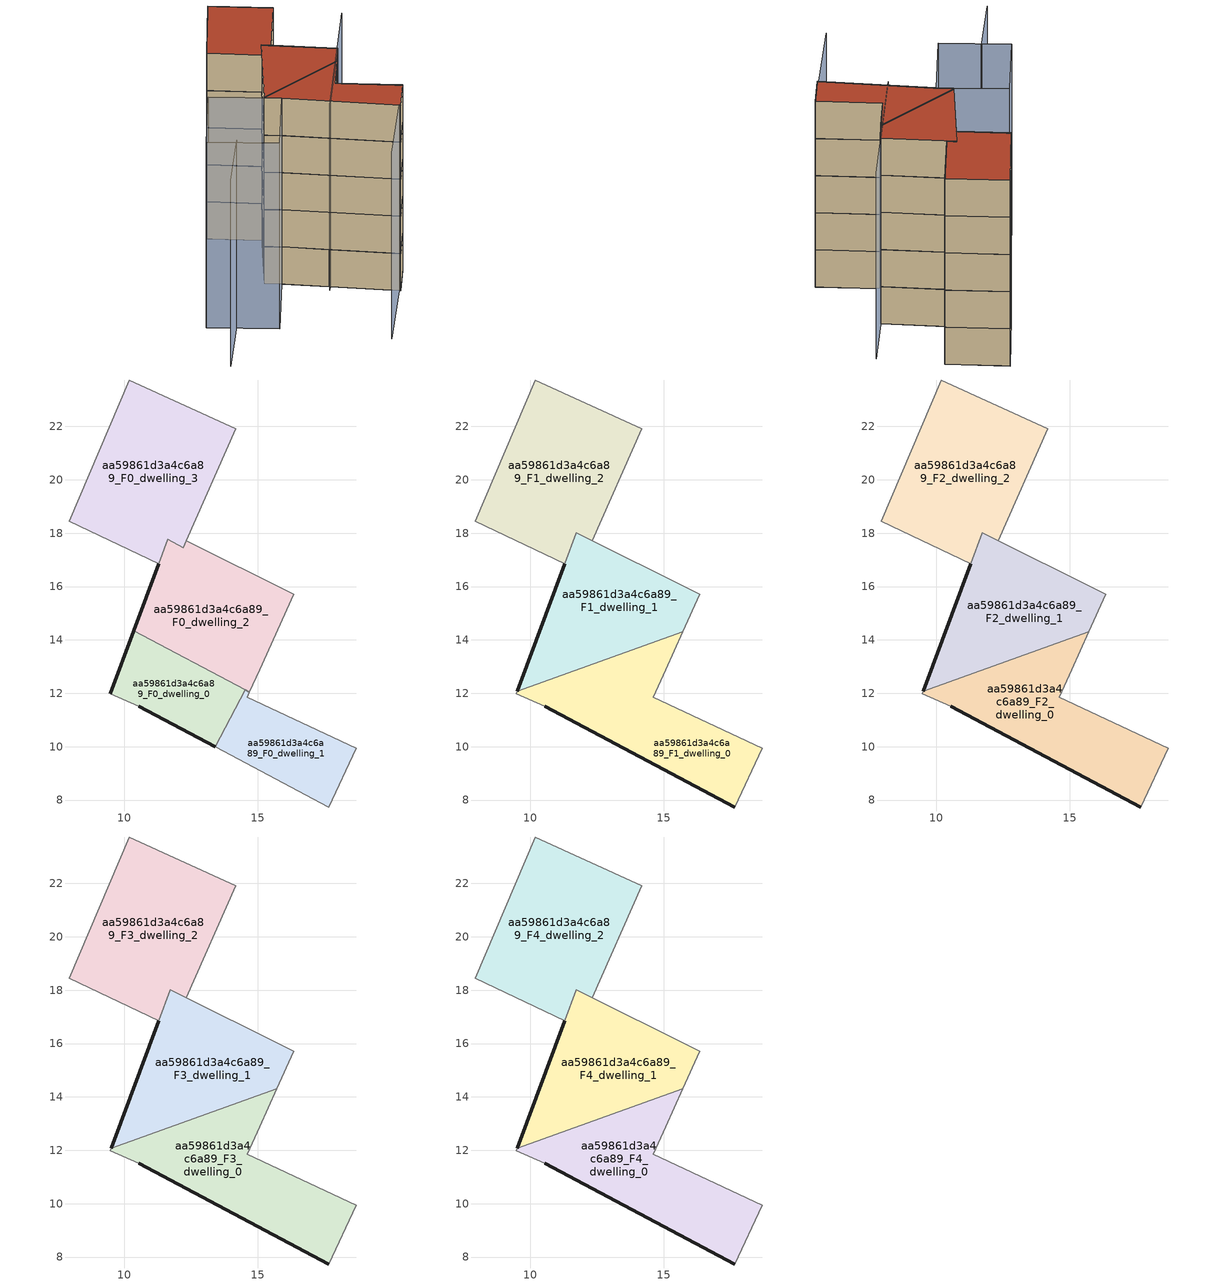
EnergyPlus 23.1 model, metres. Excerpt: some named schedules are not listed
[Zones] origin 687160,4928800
aa59861d3a4c6a89_F0_dwelling_0
 floor ground (EU_floor_Construction): 13.4,10 14.53,12.12 10.35,14.34 9.48,11.98 10.54,11.51 z0
 wall outside (EU_wall_Construction): 13.4,10 10.54,11.51 / 9.48,11.98 10.35,14.34 z0:3
 wall to aa59861d3a4c6a89_F0_dwelling_1 (EU_wall_Construction): 14.53,12.12 13.4,10 z0:3
 wall adiabatic (EU_wall_Construction): 10.54,11.51 9.48,11.98 z0:3
 wall to aa59861d3a4c6a89_F0_dwelling_2 (EU_wall_Construction): 10.35,14.34 14.53,12.12 z0:3
aa59861d3a4c6a89_F0_dwelling_1
 floor ground (EU_floor_Construction): 17.65,7.74 18.69,9.95 14.6,11.86 14.69,12.04 14.53,12.12 13.4,10 z0
 wall adiabatic (EU_wall_Construction): 14.69,12.04 14.6,11.86 18.69,9.95 17.65,7.74 13.4,10 z0:3
 wall to aa59861d3a4c6a89_F0_dwelling_2 (EU_wall_Construction): 14.53,12.12 14.69,12.04 z0:3
aa59861d3a4c6a89_F0_dwelling_2
 floor ground (EU_floor_Construction): 15.07,12.89 16.34,15.71 12.32,17.72 12.21,17.46 11.62,17.77 10.35,14.34 14.69,12.04 z0
 wall outside (EU_wall_Construction): 10.35,14.34 11.29,16.86 z0:3
 wall adiabatic (EU_wall_Construction): 12.32,17.72 16.34,15.71 15.07,12.89 14.69,12.04 / 11.63,17.77 12.21,17.46 z0:3
 wall to aa59861d3a4c6a89_F0_dwelling_3 (EU_wall_Construction): 11.29,16.86 11.62,17.77 / 12.21,17.46 12.32,17.72 z0:3
aa59861d3a4c6a89_F0_dwelling_3
 floor ground (EU_floor_Construction): 12.33,17.72 14.16,21.91 10.18,23.74 7.93,18.46 11.29,16.86 11.62,17.77 12.21,17.46 z0
 wall adiabatic (EU_wall_Construction): 12.21,17.46 11.62,17.77 / 11.29,16.86 7.93,18.46 10.18,23.74 14.16,21.91 12.33,17.72 z0:3
aa59861d3a4c6a89_F1_dwelling_0
 floor to aa59861d3a4c6a89_F0_dwelling_0 (EU_floor_Construction): 13.4,10 14.53,12.12 12.56,13.17 9.51,12.07 9.48,11.98 10.54,11.51 z3
 floor to aa59861d3a4c6a89_F0_dwelling_1 (EU_floor_Construction): 17.65,7.74 18.69,9.95 14.6,11.86 14.69,12.04 14.53,12.12 13.4,10 z3
 floor to aa59861d3a4c6a89_F0_dwelling_2 (EU_floor_Construction): 14.69,12.04 15.07,12.89 15.71,14.31 12.56,13.17 z3
 wall outside (EU_wall_Construction): 17.65,7.74 10.54,11.51 z3:6
 wall adiabatic (EU_wall_Construction): 10.54,11.51 9.48,11.98 9.51,12.07 / 15.71,14.31 15.07,12.89 14.6,11.86 18.69,9.95 17.65,7.74 z3:6
 wall to aa59861d3a4c6a89_F1_dwelling_1 (EU_wall_Construction): 9.51,12.07 15.71,14.31 z3:6
aa59861d3a4c6a89_F1_dwelling_1
 floor to aa59861d3a4c6a89_F0_dwelling_2 (EU_floor_Construction): 15.71,14.31 16.34,15.71 12.32,17.72 12.21,17.46 11.63,17.77 10.45,14.61 10.35,14.34 12.56,13.17 z3
 floor to aa59861d3a4c6a89_F0_dwelling_0 (EU_floor_Construction): 12.56,13.17 10.35,14.34 9.51,12.07 z3
 floor to aa59861d3a4c6a89_F0_dwelling_3 (EU_floor_Construction): 12.21,17.46 12.32,17.72 11.72,18.02 11.3,16.9 11.62,17.77 z3
 floor adiabatic (EU_floor_Construction): 10.45,14.61 11.63,17.77 12.21,17.46 12.32,17.72 12.21,17.46 11.62,17.77 z3
 wall outside (EU_wall_Construction): 9.51,12.07 11.29,16.86 z3:6
 wall to aa59861d3a4c6a89_F1_dwelling_2 (EU_wall_Construction): 11.29,16.86 11.72,18.02 z3:6
 wall adiabatic (EU_wall_Construction): 11.72,18.02 16.34,15.71 15.71,14.31 z3:6
aa59861d3a4c6a89_F1_dwelling_2
 floor to aa59861d3a4c6a89_F0_dwelling_3 (EU_floor_Construction): 12.32,17.72 14.16,21.91 10.18,23.74 7.93,18.46 11.29,16.86 11.72,18.02 z3
 wall adiabatic (EU_wall_Construction): 11.29,16.86 7.93,18.46 10.18,23.74 14.16,21.91 12.32,17.72 11.72,18.02 z3:6
aa59861d3a4c6a89_F2_dwelling_0
 floor to aa59861d3a4c6a89_F1_dwelling_0 (EU_floor_Construction): 17.65,7.74 18.69,9.95 14.6,11.86 15.07,12.89 15.71,14.31 9.51,12.07 9.48,11.98 10.54,11.51 z6
 wall outside (EU_wall_Construction): 17.65,7.74 10.54,11.51 z6:9
 wall adiabatic (EU_wall_Construction): 10.54,11.51 9.48,11.98 9.51,12.07 / 15.71,14.31 15.07,12.89 14.6,11.86 18.69,9.95 17.65,7.74 z6:9
 wall to aa59861d3a4c6a89_F2_dwelling_1 (EU_wall_Construction): 9.51,12.07 15.71,14.31 z6:9
aa59861d3a4c6a89_F2_dwelling_1
 floor to aa59861d3a4c6a89_F1_dwelling_1 (EU_floor_Construction): 15.71,14.31 16.34,15.71 11.72,18.02 9.51,12.07 z6
 wall outside (EU_wall_Construction): 9.51,12.07 11.29,16.86 z6:9
 wall to aa59861d3a4c6a89_F2_dwelling_2 (EU_wall_Construction): 11.29,16.86 11.72,18.02 z6:9
 wall adiabatic (EU_wall_Construction): 11.72,18.02 16.34,15.71 15.71,14.31 z6:9
aa59861d3a4c6a89_F2_dwelling_2
 floor to aa59861d3a4c6a89_F1_dwelling_2 (EU_floor_Construction): 12.32,17.72 14.16,21.91 10.18,23.74 7.93,18.46 11.29,16.86 11.72,18.02 z6
 wall adiabatic (EU_wall_Construction): 11.29,16.86 7.93,18.46 10.18,23.74 14.16,21.91 12.32,17.72 11.72,18.02 z6:9
aa59861d3a4c6a89_F3_dwelling_0
 floor to aa59861d3a4c6a89_F2_dwelling_0 (EU_floor_Construction): 17.65,7.74 18.69,9.95 14.6,11.86 15.07,12.89 15.71,14.31 9.51,12.07 9.48,11.98 10.54,11.51 z9
 wall outside (EU_wall_Construction): 17.65,7.74 10.54,11.51 z9:12
 wall adiabatic (EU_wall_Construction): 10.54,11.51 9.48,11.98 9.51,12.07 / 15.71,14.31 15.07,12.89 14.6,11.86 18.69,9.95 17.65,7.74 z9:12
 wall to aa59861d3a4c6a89_F3_dwelling_1 (EU_wall_Construction): 9.51,12.07 15.71,14.31 z9:12
aa59861d3a4c6a89_F3_dwelling_1
 floor to aa59861d3a4c6a89_F2_dwelling_1 (EU_floor_Construction): 15.71,14.31 16.34,15.71 11.72,18.02 9.51,12.07 z9
 wall outside (EU_wall_Construction): 9.51,12.07 11.29,16.86 z9:12
 wall to aa59861d3a4c6a89_F3_dwelling_2 (EU_wall_Construction): 11.29,16.86 11.72,18.02 z9:12
 wall adiabatic (EU_wall_Construction): 11.72,18.02 16.34,15.71 15.71,14.31 z9:12
aa59861d3a4c6a89_F3_dwelling_2
 floor to aa59861d3a4c6a89_F2_dwelling_2 (EU_floor_Construction): 12.32,17.72 14.16,21.91 10.18,23.74 7.93,18.46 11.29,16.86 11.72,18.02 z9
 wall adiabatic (EU_wall_Construction): 11.29,16.86 7.93,18.46 10.18,23.74 14.16,21.91 12.32,17.72 11.72,18.02 z9:12
aa59861d3a4c6a89_F4_dwelling_0
 floor to aa59861d3a4c6a89_F3_dwelling_0 (EU_floor_Construction): 17.65,7.74 18.69,9.95 14.6,11.86 15.07,12.89 15.71,14.31 9.51,12.07 9.48,11.98 10.54,11.51 z12
 wall outside (EU_wall_Construction): 17.65,7.74 10.54,11.51 z12:15
 wall adiabatic (EU_wall_Construction): 10.54,11.51 9.48,11.98 9.51,12.07 / 15.71,14.31 15.07,12.89 14.6,11.86 18.69,9.95 17.65,7.74 z12:15
 wall to aa59861d3a4c6a89_F4_dwelling_1 (EU_wall_Construction): 9.51,12.07 15.71,14.31 z12:15
 roof outside (EU_roof_Construction): 15.71,14.31 15.07,12.89 14.6,11.86 18.69,9.95 17.65,7.74 10.54,11.51 9.48,11.98 9.51,12.07 z15
aa59861d3a4c6a89_F4_dwelling_1
 floor to aa59861d3a4c6a89_F3_dwelling_1 (EU_floor_Construction): 15.71,14.31 16.34,15.71 11.72,18.02 9.51,12.07 z12
 wall outside (EU_wall_Construction): 9.51,12.07 11.29,16.86 z12:15
 wall to aa59861d3a4c6a89_F4_dwelling_2 (EU_wall_Construction): 11.29,16.86 11.72,18.02 z12:15
 wall adiabatic (EU_wall_Construction): 11.72,18.02 16.34,15.71 15.71,14.31 z12:15
 roof outside (EU_roof_Construction): 16.34,15.71 15.71,14.31 9.51,12.07 11.72,18.02 z15
aa59861d3a4c6a89_F4_dwelling_2
 floor to aa59861d3a4c6a89_F3_dwelling_2 (EU_floor_Construction): 12.32,17.72 14.16,21.91 10.18,23.74 7.93,18.46 11.29,16.86 11.72,18.02 z12
 wall adiabatic (EU_wall_Construction): 11.29,16.86 7.93,18.46 10.18,23.74 14.16,21.91 12.32,17.72 11.72,18.02 z12:15
 roof outside (EU_roof_Construction): 14.16,21.91 12.32,17.72 11.72,18.02 11.29,16.86 7.93,18.46 10.18,23.74 z15
shading: 3.63,3.61 5.84,7.93 / 14.91,2.61 17.57,7.8 / 13.28,9.58 18.18,19.51 / 10.55,11.52 8.39,6.53 / 8.39,6.53 3.87,8.49 / 3.87,8.49 6.02,13.48 / 6.02,13.48 10.55,11.52 z0:15
[Building]
EU S2 Campaign: North Axis=0; Terrain=City; Solar Distribution=FullExterior
[Site:Location]
Bologna: Latitude=44.5; Longitude=11.25; Time Zone=1; Elevation=37
[SizingPeriod:WeatherFileDays]
AnnualSizingPeriod: Begin Month=1; Begin Day of Month=1; End Month=12; End Day of Month=31; Day of Week for Start Day=Monday; Use Weather File Daylight Saving Period=No; Use Weather File Rain and Snow Indicators=No
[MATERIAL]
EU_InternalMass_Material: Roughness=MediumRough; Thickness=0.1; Conductivity=1; Density=1800; Specific Heat=900; Thermal Absorptance=0.9; Solar Absorptance=0.7; Visible Absorptance=0.7
[MATERIAL:NOMASS] Roughness=MediumRough; Thermal Absorptance=0.9; Solar Absorptance=0.7; Visible Absorptance=0.7
Name | Thermal Resistance
EU_wall_NoMass | 0.905828
EU_roof_NoMass | 0.37593
EU_floor_NoMass | 0.67114
[CONSTRUCTION]
EU_wall_Construction: EU_wall_NoMass
EU_roof_Construction: EU_roof_NoMass
EU_floor_Construction: EU_floor_NoMass
EU_InternalMass_Construction: EU_InternalMass_Material
[ZONE] Type=1; Multiplier=1; Ceiling Height=autocalculate; Floor Area=autocalculate; Part of Total Floor Area=Yes
Name | Volume
aa59861d3a4c6a89_F0_dwelling_0 | 33.2124
aa59861d3a4c6a89_F1_dwelling_0; aa59861d3a4c6a89_F2_dwelling_0; aa59861d3a4c6a89_F3_dwelling_0; aa59861d3a4c6a89_F4_dwelling_0 | 66.4102
aa59861d3a4c6a89_F0_dwelling_1 | 33.241
aa59861d3a4c6a89_F1_dwelling_1; aa59861d3a4c6a89_F2_dwelling_1; aa59861d3a4c6a89_F3_dwelling_1; aa59861d3a4c6a89_F4_dwelling_1 | 59.9106
aa59861d3a4c6a89_F0_dwelling_2 | 59.3225
aa59861d3a4c6a89_F1_dwelling_2; aa59861d3a4c6a89_F2_dwelling_2; aa59861d3a4c6a89_F3_dwelling_2; aa59861d3a4c6a89_F4_dwelling_2 | 72.9331
aa59861d3a4c6a89_F0_dwelling_3 | 73.4802
[INTERNALMASS] Construction=EU_InternalMass_Construction
Name | Zone or ZoneList | Surface Area
aa59861d3a4c6a89_F0_dwelling_0_EU_InternalMass | aa59861d3a4c6a89_F0_dwelling_0 | 11.0711
aa59861d3a4c6a89_F0_dwelling_1_EU_InternalMass | aa59861d3a4c6a89_F0_dwelling_1 | 11.0802
aa59861d3a4c6a89_F0_dwelling_2_EU_InternalMass | aa59861d3a4c6a89_F0_dwelling_2 | 19.7744
aa59861d3a4c6a89_F0_dwelling_3_EU_InternalMass | aa59861d3a4c6a89_F0_dwelling_3 | 24.4923
aa59861d3a4c6a89_F1_dwelling_0_EU_InternalMass | aa59861d3a4c6a89_F1_dwelling_0 | 22.1369
aa59861d3a4c6a89_F1_dwelling_1_EU_InternalMass | aa59861d3a4c6a89_F1_dwelling_1 | 19.9707
aa59861d3a4c6a89_F1_dwelling_2_EU_InternalMass | aa59861d3a4c6a89_F1_dwelling_2 | 24.3096
aa59861d3a4c6a89_F2_dwelling_0_EU_InternalMass | aa59861d3a4c6a89_F2_dwelling_0 | 22.1369
aa59861d3a4c6a89_F2_dwelling_1_EU_InternalMass | aa59861d3a4c6a89_F2_dwelling_1 | 19.9707
aa59861d3a4c6a89_F2_dwelling_2_EU_InternalMass | aa59861d3a4c6a89_F2_dwelling_2 | 24.3096
aa59861d3a4c6a89_F3_dwelling_0_EU_InternalMass | aa59861d3a4c6a89_F3_dwelling_0 | 22.1369
aa59861d3a4c6a89_F3_dwelling_1_EU_InternalMass | aa59861d3a4c6a89_F3_dwelling_1 | 19.9707
aa59861d3a4c6a89_F3_dwelling_2_EU_InternalMass | aa59861d3a4c6a89_F3_dwelling_2 | 24.3096
aa59861d3a4c6a89_F4_dwelling_0_EU_InternalMass | aa59861d3a4c6a89_F4_dwelling_0 | 22.1369
aa59861d3a4c6a89_F4_dwelling_1_EU_InternalMass | aa59861d3a4c6a89_F4_dwelling_1 | 19.9707
aa59861d3a4c6a89_F4_dwelling_2_EU_InternalMass | aa59861d3a4c6a89_F4_dwelling_2 | 24.3096
[OTHEREQUIPMENT] Fuel Type=Electricity; Design Level Calculation Method=Watts/Area; Power per Zone Floor Area=1; Fraction Latent=0; Fraction Radiant=0; Fraction Lost=0; Carbon Dioxide Generation Rate=0; EndUse Subcategory=EU_Step8_InternalGains
Name | Zone or ZoneList or Space or SpaceList | Schedule
EU_Step8_InternalGain_aa59861d3a4c6a89_F0_dwelling_0_f000 | aa59861d3a4c6a89_F0_dwelling_0 | EU_Step8_GainSchedule_aa59861d3a4c6a89_F0_dwelling_0_f000
EU_Step8_InternalGain_aa59861d3a4c6a89_F0_dwelling_1_f000 | aa59861d3a4c6a89_F0_dwelling_1 | EU_Step8_GainSchedule_aa59861d3a4c6a89_F0_dwelling_1_f000
EU_Step8_InternalGain_aa59861d3a4c6a89_F0_dwelling_2_f000 | aa59861d3a4c6a89_F0_dwelling_2 | EU_Step8_GainSchedule_aa59861d3a4c6a89_F0_dwelling_2_f000
EU_Step8_InternalGain_aa59861d3a4c6a89_F0_dwelling_3_f000 | aa59861d3a4c6a89_F0_dwelling_3 | EU_Step8_GainSchedule_aa59861d3a4c6a89_F0_dwelling_3_f000
EU_Step8_InternalGain_aa59861d3a4c6a89_F1_dwelling_0_f000 | aa59861d3a4c6a89_F1_dwelling_0 | EU_Step8_GainSchedule_aa59861d3a4c6a89_F1_dwelling_0_f000
EU_Step8_InternalGain_aa59861d3a4c6a89_F1_dwelling_1_f000 | aa59861d3a4c6a89_F1_dwelling_1 | EU_Step8_GainSchedule_aa59861d3a4c6a89_F1_dwelling_1_f000
EU_Step8_InternalGain_aa59861d3a4c6a89_F1_dwelling_2_f000 | aa59861d3a4c6a89_F1_dwelling_2 | EU_Step8_GainSchedule_aa59861d3a4c6a89_F1_dwelling_2_f000
EU_Step8_InternalGain_aa59861d3a4c6a89_F2_dwelling_0_f000 | aa59861d3a4c6a89_F2_dwelling_0 | EU_Step8_GainSchedule_aa59861d3a4c6a89_F2_dwelling_0_f000
EU_Step8_InternalGain_aa59861d3a4c6a89_F2_dwelling_1_f000 | aa59861d3a4c6a89_F2_dwelling_1 | EU_Step8_GainSchedule_aa59861d3a4c6a89_F2_dwelling_1_f000
EU_Step8_InternalGain_aa59861d3a4c6a89_F2_dwelling_2_f000 | aa59861d3a4c6a89_F2_dwelling_2 | EU_Step8_GainSchedule_aa59861d3a4c6a89_F2_dwelling_2_f000
EU_Step8_InternalGain_aa59861d3a4c6a89_F3_dwelling_0_f000 | aa59861d3a4c6a89_F3_dwelling_0 | EU_Step8_GainSchedule_aa59861d3a4c6a89_F3_dwelling_0_f000
EU_Step8_InternalGain_aa59861d3a4c6a89_F3_dwelling_1_f000 | aa59861d3a4c6a89_F3_dwelling_1 | EU_Step8_GainSchedule_aa59861d3a4c6a89_F3_dwelling_1_f000
EU_Step8_InternalGain_aa59861d3a4c6a89_F3_dwelling_2_f000 | aa59861d3a4c6a89_F3_dwelling_2 | EU_Step8_GainSchedule_aa59861d3a4c6a89_F3_dwelling_2_f000
EU_Step8_InternalGain_aa59861d3a4c6a89_F4_dwelling_0_f000 | aa59861d3a4c6a89_F4_dwelling_0 | EU_Step8_GainSchedule_aa59861d3a4c6a89_F4_dwelling_0_f000
EU_Step8_InternalGain_aa59861d3a4c6a89_F4_dwelling_1_f000 | aa59861d3a4c6a89_F4_dwelling_1 | EU_Step8_GainSchedule_aa59861d3a4c6a89_F4_dwelling_1_f000
EU_Step8_InternalGain_aa59861d3a4c6a89_F4_dwelling_2_f000 | aa59861d3a4c6a89_F4_dwelling_2 | EU_Step8_GainSchedule_aa59861d3a4c6a89_F4_dwelling_2_f000
[ZONEVENTILATION:DESIGNFLOWRATE] Schedule=EU_AlwaysOn; Design Flow Rate Calculation Method=AirChanges/Hour; Air Changes per Hour=0.73129; Ventilation Type=Natural; Fan Pressure Rise=0; Fan Total Efficiency=1; Constant Term Coefficient=1; Temperature Term Coefficient=0; Velocity Term Coefficient=0; Velocity Squared Term Coefficient=0; Minimum Indoor Temperature=-100; Maximum Indoor Temperature=100; Delta Temperature=-100; Minimum Outdoor Temperature=-100; Maximum Outdoor Temperature=100; Maximum Wind Speed=40
Name | Zone or ZoneList or Space or SpaceList
EU_ConstantAir_aa59861d3a4c6a89_F0_dwelling_0 | aa59861d3a4c6a89_F0_dwelling_0
EU_ConstantAir_aa59861d3a4c6a89_F0_dwelling_1 | aa59861d3a4c6a89_F0_dwelling_1
EU_ConstantAir_aa59861d3a4c6a89_F0_dwelling_2 | aa59861d3a4c6a89_F0_dwelling_2
EU_ConstantAir_aa59861d3a4c6a89_F0_dwelling_3 | aa59861d3a4c6a89_F0_dwelling_3
EU_ConstantAir_aa59861d3a4c6a89_F1_dwelling_0 | aa59861d3a4c6a89_F1_dwelling_0
EU_ConstantAir_aa59861d3a4c6a89_F1_dwelling_1 | aa59861d3a4c6a89_F1_dwelling_1
EU_ConstantAir_aa59861d3a4c6a89_F1_dwelling_2 | aa59861d3a4c6a89_F1_dwelling_2
EU_ConstantAir_aa59861d3a4c6a89_F2_dwelling_0 | aa59861d3a4c6a89_F2_dwelling_0
EU_ConstantAir_aa59861d3a4c6a89_F2_dwelling_1 | aa59861d3a4c6a89_F2_dwelling_1
EU_ConstantAir_aa59861d3a4c6a89_F2_dwelling_2 | aa59861d3a4c6a89_F2_dwelling_2
EU_ConstantAir_aa59861d3a4c6a89_F3_dwelling_0 | aa59861d3a4c6a89_F3_dwelling_0
EU_ConstantAir_aa59861d3a4c6a89_F3_dwelling_1 | aa59861d3a4c6a89_F3_dwelling_1
EU_ConstantAir_aa59861d3a4c6a89_F3_dwelling_2 | aa59861d3a4c6a89_F3_dwelling_2
EU_ConstantAir_aa59861d3a4c6a89_F4_dwelling_0 | aa59861d3a4c6a89_F4_dwelling_0
EU_ConstantAir_aa59861d3a4c6a89_F4_dwelling_1 | aa59861d3a4c6a89_F4_dwelling_1
EU_ConstantAir_aa59861d3a4c6a89_F4_dwelling_2 | aa59861d3a4c6a89_F4_dwelling_2
[HVACTEMPLATE:THERMOSTAT] Constant Heating Setpoint=20; Constant Cooling Setpoint=50
EU_HeatOnly_aa59861d3a4c6a89_F0_dwelling_0; EU_HeatOnly_aa59861d3a4c6a89_F0_dwelling_1; EU_HeatOnly_aa59861d3a4c6a89_F0_dwelling_2; EU_HeatOnly_aa59861d3a4c6a89_F0_dwelling_3; EU_HeatOnly_aa59861d3a4c6a89_F1_dwelling_0; EU_HeatOnly_aa59861d3a4c6a89_F1_dwelling_1; EU_HeatOnly_aa59861d3a4c6a89_F1_dwelling_2; EU_HeatOnly_aa59861d3a4c6a89_F2_dwelling_0; EU_HeatOnly_aa59861d3a4c6a89_F2_dwelling_1; EU_HeatOnly_aa59861d3a4c6a89_F2_dwelling_2; EU_HeatOnly_aa59861d3a4c6a89_F3_dwelling_0; EU_HeatOnly_aa59861d3a4c6a89_F3_dwelling_1; EU_HeatOnly_aa59861d3a4c6a89_F3_dwelling_2; EU_HeatOnly_aa59861d3a4c6a89_F4_dwelling_0; EU_HeatOnly_aa59861d3a4c6a89_F4_dwelling_1; EU_HeatOnly_aa59861d3a4c6a89_F4_dwelling_2
[HVACTEMPLATE:ZONE:IDEALLOADSAIRSYSTEM] System Availability Schedule=EU_AlwaysOn; Maximum Heating Supply Air Temperature=50; Minimum Cooling Supply Air Temperature=13; Maximum Heating Supply Air Humidity Ratio=0.0156; Minimum Cooling Supply Air Humidity Ratio=0.0077; Heating Limit=NoLimit; Cooling Limit=NoLimit; Heating Availability Schedule=EU_AlwaysOn; Cooling Availability Schedule=EU_CoolingOff; Dehumidification Control Type=ConstantSensibleHeatRatio; Cooling Sensible Heat Ratio=0.7; Dehumidification Setpoint=60; Humidification Control Type=None; Humidification Setpoint=30; Outdoor Air Method=None; Outdoor Air Flow Rate per Person=0.00944; Outdoor Air Flow Rate per Zone Floor Area=0; Outdoor Air Flow Rate per Zone=0; Demand Controlled Ventilation Type=None; Outdoor Air Economizer Type=NoEconomizer; Heat Recovery Type=None; Sensible Heat Recovery Effectiveness=0.7; Latent Heat Recovery Effectiveness=0.65
Name | Template Thermostat
aa59861d3a4c6a89_F0_dwelling_0 | EU_HeatOnly_aa59861d3a4c6a89_F0_dwelling_0
aa59861d3a4c6a89_F0_dwelling_1 | EU_HeatOnly_aa59861d3a4c6a89_F0_dwelling_1
